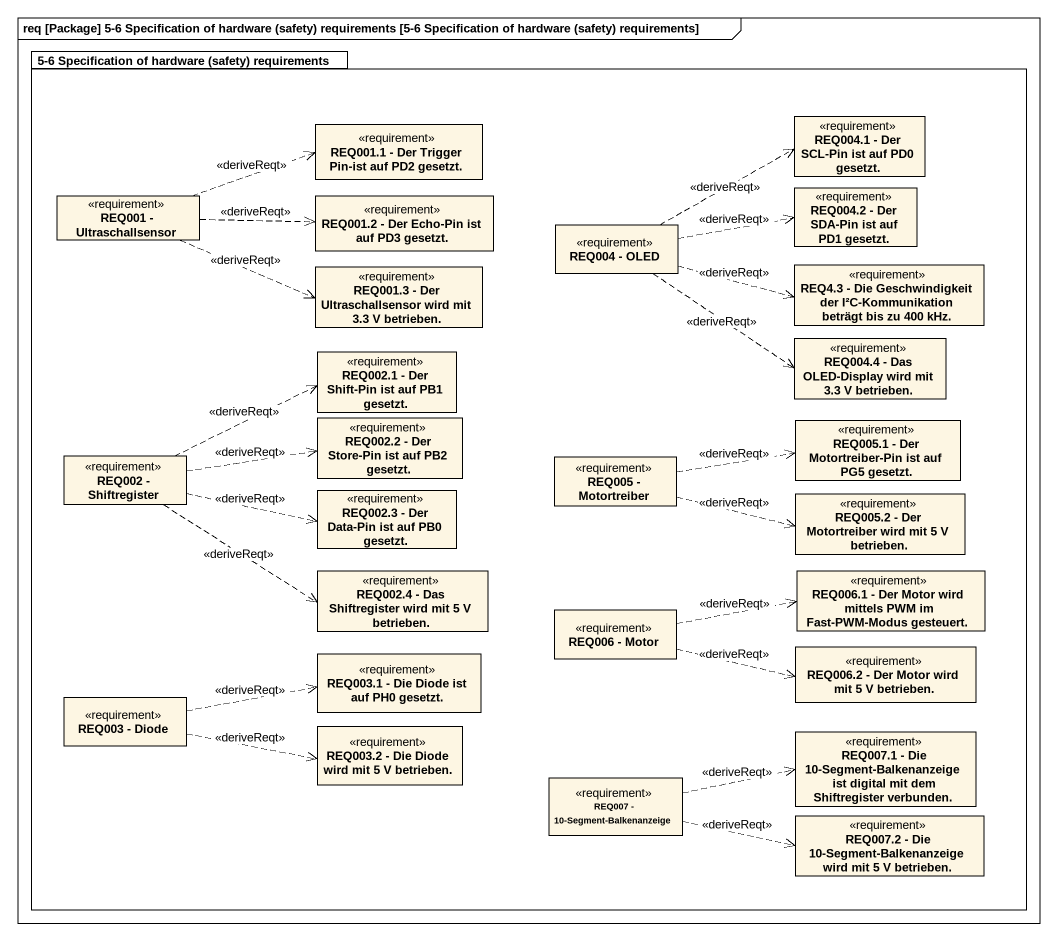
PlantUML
@startuml
mainframe req [Package] 5-6 Specification of hardware (safety) requirements [5-6 Specification of hardware (safety) requirements]
hide circle
hide empty members
package "5-6 Specification of hardware (safety) requirements" as p5_6_Specification_of {
  class "REQ001.1 - Der Trigger Pin-ist auf PD2 gesetzt." as REQ001_1_Der_Trigger_Pin <<requirement>>
  class "REQ004.1 - Der SCL-Pin ist auf PD0 gesetzt." as REQ004_1_Der_SCL_Pin_ist <<requirement>>
  class "REQ001 - Ultraschallsensor" as REQ001_Ultraschallsensor <<requirement>>
  class "REQ001.2 - Der Echo-Pin ist auf PD3 gesetzt." as REQ001_2_Der_Echo_Pin_ist <<requirement>>
  class "REQ004.2 - Der SDA-Pin ist auf PD1 gesetzt." as REQ004_2_Der_SDA_Pin_ist <<requirement>>
  class "REQ004 - OLED" as REQ004_OLED <<requirement>>
  class "REQ4.3 - Die Geschwindigkeit der I²C-Kommunikation beträgt bis zu 400 kHz." as REQ4_3_Die_Geschwindigkeit <<requirement>>
  class "REQ001.3 - Der Ultraschallsensor wird mit 3.3 V betrieben." as REQ001_3_Der <<requirement>>
  class "REQ002.1 - Der Shift-Pin ist auf PB1 gesetzt." as REQ002_1_Der_Shift_Pin_ist <<requirement>>
  class "REQ004.4 - Das OLED-Display wird mit 3.3 V betrieben." as REQ004_4_Das_OLED_Display <<requirement>>
  class "REQ002 - Shiftregister" as REQ002_Shiftregister <<requirement>>
  class "REQ002.2 - Der Store-Pin ist auf PB2 gesetzt." as REQ002_2_Der_Store_Pin_ist <<requirement>>
  class "REQ005 - Motortreiber" as REQ005_Motortreiber <<requirement>>
  class "REQ005.1 - Der Motortreiber-Pin ist auf PG5 gesetzt." as REQ005_1_Der_Motortreiber <<requirement>>
  class "REQ002.3 - Der Data-Pin ist auf PB0 gesetzt." as REQ002_3_Der_Data_Pin_ist <<requirement>>
  class "REQ005.2 - Der Motortreiber wird mit 5 V betrieben." as REQ005_2_Der_Motortreiber <<requirement>>
  class "REQ002.4 - Das Shiftregister wird mit 5 V betrieben." as REQ002_4_Das_Shiftregister <<requirement>>
  class "REQ006 - Motor" as REQ006_Motor <<requirement>>
  class "REQ006.1 - Der Motor wird mittels PWM im Fast-PWM-Modus gesteuert." as REQ006_1_Der_Motor_wird <<requirement>>
  class "REQ003.1 - Die Diode ist auf PH0 gesetzt." as REQ003_1_Die_Diode_ist_auf <<requirement>>
  class "REQ006.2 - Der Motor wird mit 5 V betrieben." as REQ006_2_Der_Motor_wird_mit <<requirement>>
  class "REQ003 - Diode" as REQ003_Diode <<requirement>>
  class "REQ003.2 - Die Diode wird mit 5 V betrieben." as REQ003_2_Die_Diode_wird_mit <<requirement>>
  class "REQ007.1 - Die 10-Segment-Balkenanzeige ist digital mit dem Shiftregister verbunden." as REQ007_1_Die_10_Segment <<requirement>>
  class "REQ007 - 10-Segment-Balkenanzeige" as REQ007_10_Segment <<requirement>>
  class "REQ007.2 - Die 10-Segment-Balkenanzeige wird mit 5 V betrieben." as REQ007_2_Die_10_Segment <<requirement>>
}
REQ001_Ultraschallsensor .right.> REQ001_1_Der_Trigger_Pin : <<deriveReqt>>
REQ001_Ultraschallsensor .right.> REQ001_2_Der_Echo_Pin_ist : <<deriveReqt>>
REQ001_Ultraschallsensor .right.> REQ001_3_Der : <<deriveReqt>>
REQ004_OLED .right.> REQ004_1_Der_SCL_Pin_ist : <<deriveReqt>>
REQ004_OLED .right.> REQ004_2_Der_SDA_Pin_ist : <<deriveReqt>>
REQ004_OLED .right.> REQ4_3_Die_Geschwindigkeit : <<deriveReqt>>
REQ004_OLED .right.> REQ004_4_Das_OLED_Display : <<deriveReqt>>
REQ002_Shiftregister .right.> REQ002_1_Der_Shift_Pin_ist : <<deriveReqt>>
REQ002_Shiftregister .right.> REQ002_2_Der_Store_Pin_ist : <<deriveReqt>>
REQ002_Shiftregister .right.> REQ002_3_Der_Data_Pin_ist : <<deriveReqt>>
REQ002_Shiftregister .right.> REQ002_4_Das_Shiftregister : <<deriveReqt>>
REQ005_Motortreiber .right.> REQ005_1_Der_Motortreiber : <<deriveReqt>>
REQ005_Motortreiber .right.> REQ005_2_Der_Motortreiber : <<deriveReqt>>
REQ006_Motor .right.> REQ006_1_Der_Motor_wird : <<deriveReqt>>
REQ006_Motor .right.> REQ006_2_Der_Motor_wird_mit : <<deriveReqt>>
REQ003_Diode .right.> REQ003_1_Die_Diode_ist_auf : <<deriveReqt>>
REQ003_Diode .right.> REQ003_2_Die_Diode_wird_mit : <<deriveReqt>>
REQ007_10_Segment .right.> REQ007_1_Die_10_Segment : <<deriveReqt>>
REQ007_10_Segment .right.> REQ007_2_Die_10_Segment : <<deriveReqt>>
@enduml
